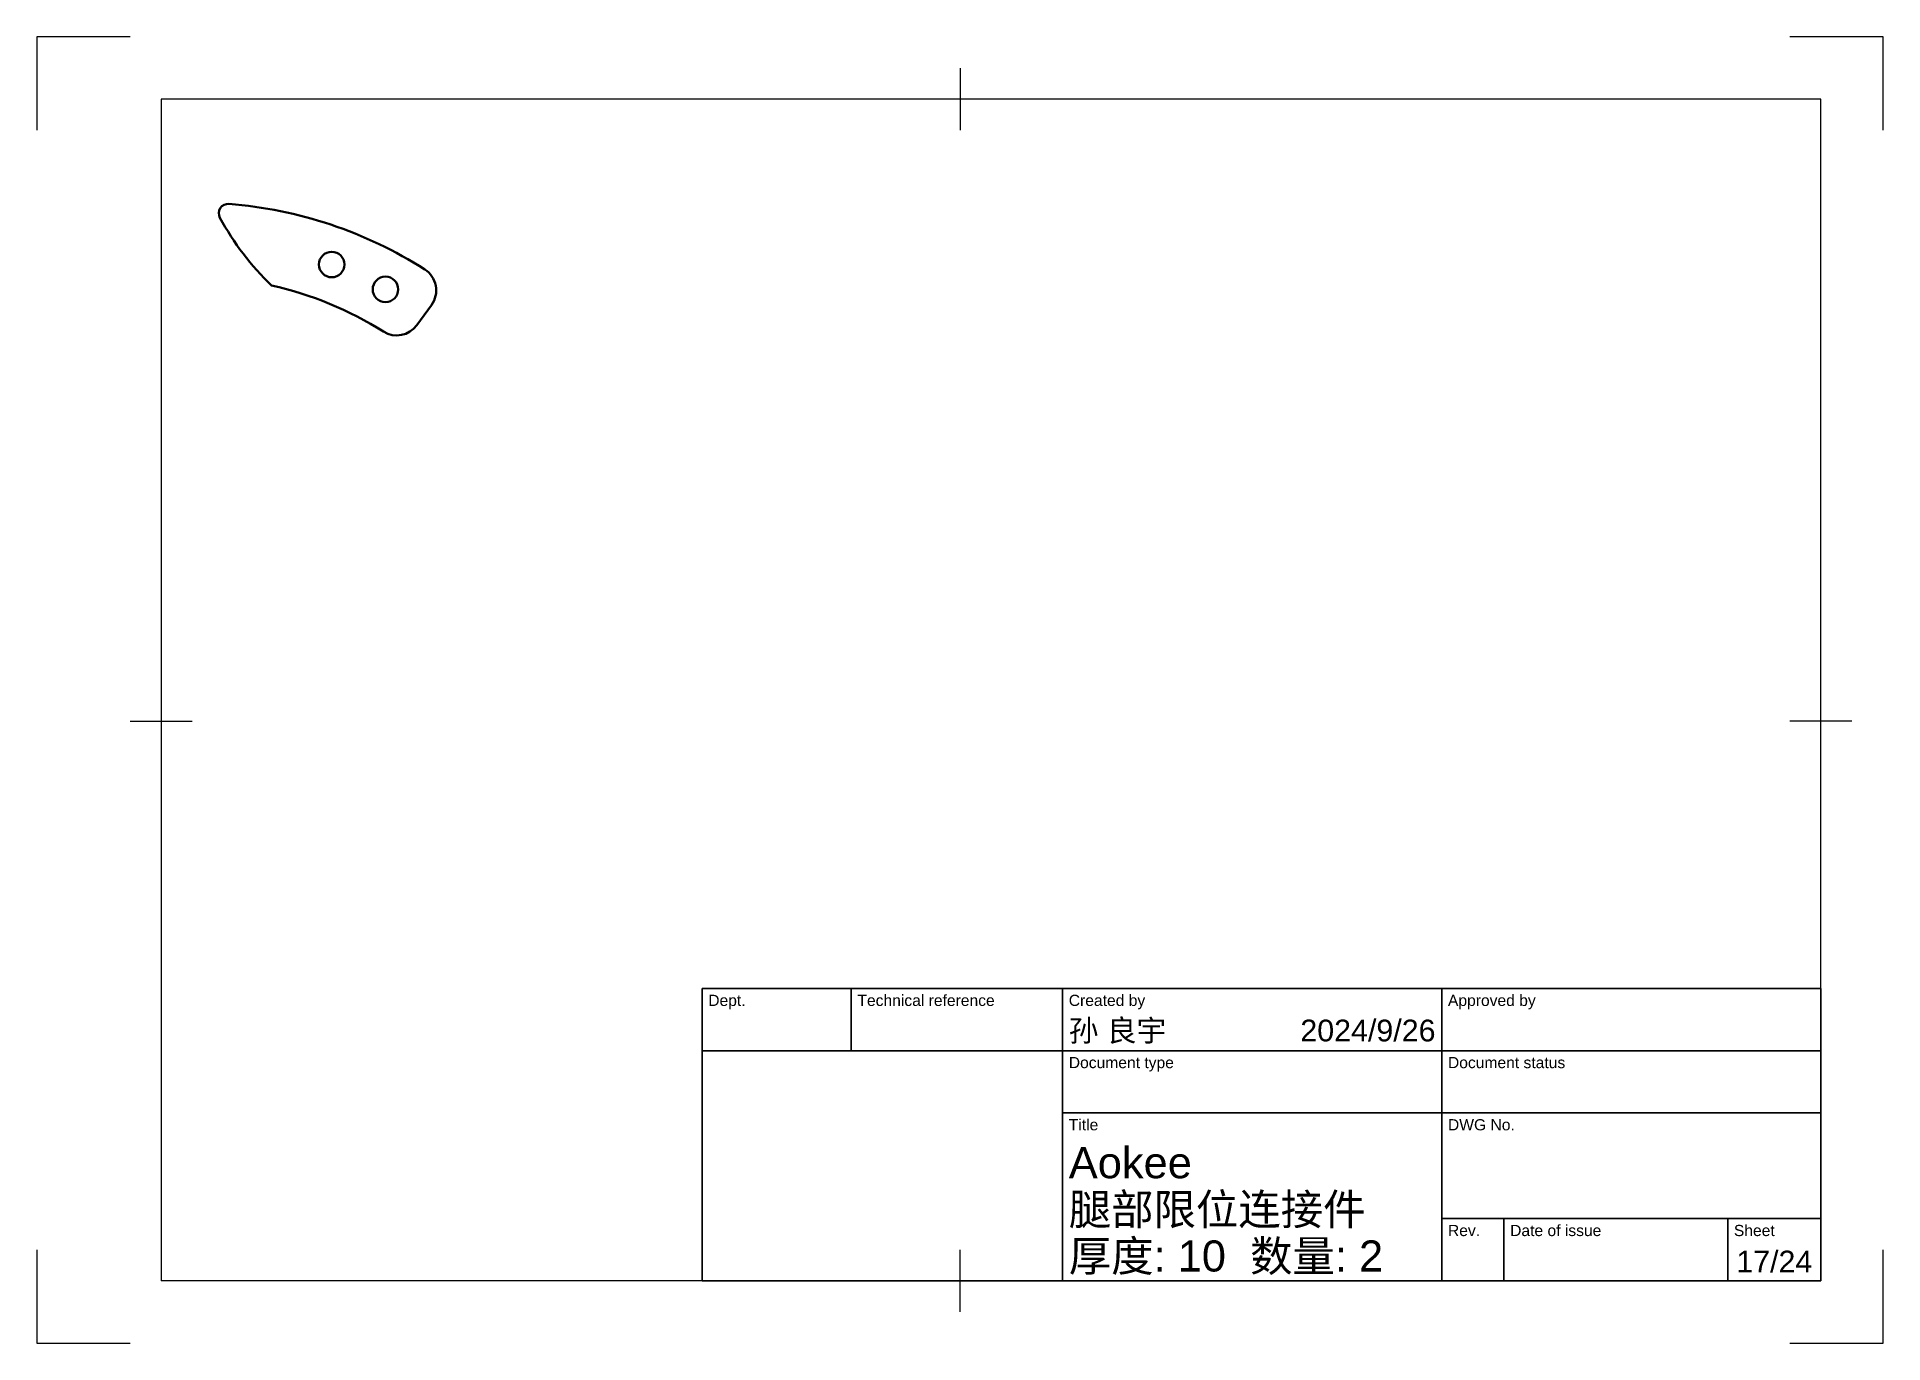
# Model space of a CAD drawing. Header units: millimetres. Extents: x 0 to 297, y 0 to 210.
import ezdxf
from ezdxf.enums import TextEntityAlignment as Align

# ---------------------------------------------------------------- set-up
doc = ezdxf.new("R2010")
doc.units = ezdxf.units.MM
doc.header["$LTSCALE"] = 0.75
for name, color, linetype, lineweight in [('BORDER', 7, 'Continuous', 25), ('TITLEBLOCK', 7, 'Continuous', 35), ('Visible', 7, 'Continuous', 50)]:
    doc.layers.add(name, color=color, linetype=linetype, lineweight=lineweight)
doc.styles.add('FusionTitle', font='arial.ttf')

# ---------------------------------------------------------------- blocks, each defined once
blk = doc.blocks.new('ISO_TITLEBLOCK')
at = {"layer": 'TITLEBLOCK'}
for p, q in [((0, 47), (-180, 47)), ((-180, 47), (-180, 0)), ((-156, 37), (-156, 47)), ((-122, 0), (-122, 47)), ((-61, 0), (-61, 47)), ((0, 0), (0, 47)), ((-180, 37), (0, 37)), ((-122, 27), (0, 27)), ((-61, 10), (0, 10)), ((-51, 0), (-51, 10)), ((-15, 0), (-15, 10)), ((-180, 0), (0, 0))]:
    blk.add_line(p, q, dxfattribs=at)
at = {"layer": 'TITLEBLOCK', "style": 'FusionTitle'}
for s, p in [('Dept.', (-179, 46)), ('Technical reference', (-155, 46)), ('Created by', (-121, 46)), ('Approved by', (-60, 46)), ('Document type', (-121, 36)), ('Document status', (-60, 36)), ('Title', (-121, 26)), ('DWG No.', (-60, 26)), ('Rev.', (-60, 9)), ('Date of issue', (-50, 9)), ('Sheet', (-14, 9))]:
    blk.add_text(s, height=1.8, dxfattribs=at).set_placement(p, align=Align.TOP_LEFT)
for tag, height, p in [('DEPT', 3.5, (-179, 42)), ('TECHNICAL_REFERENCE', 3.5, (-155, 42)), ('CREATED_BY', 3.5, (-121, 42)), ('APPROVED_BY', 3.5, (-60, 42)), ('DOCUMENT_TYPE', 3.5, (-121, 32)), ('DOCUMENT_STATUS', 3.5, (-60, 32)), ('TITLE_1', 5, (-121, 21.5)), ('TITLE_2', 5, (-121, 14)), ('TITLE_3', 5, (-121, 6.5)), ('DATE_OF_ISSUE', 3.5, (-50, 5))]:
    blk.add_attdef(tag, text='', height=height, dxfattribs=at).set_placement(p, align=Align.TOP_LEFT)
for tag, p in [('CREATED_DATE', (-62, 42)), ('APPROVED_DATE', (-0.99, 42))]:
    blk.add_attdef(tag, text='', height=3.5, dxfattribs=at).set_placement(p, align=Align.TOP_RIGHT)
for tag, height, p in [('DRAWING_NUMBER', 5, (-30.5, 19.75)), ('REV', 3.5, (-56, 4.85)), ('SHEET', 3.5, (-7.5, 4.85))]:
    blk.add_attdef(tag, text='', height=height, dxfattribs=at).set_placement(p, align=Align.TOP_CENTER)
blk = doc.blocks.new('ISO_A4(L)_SHEET')
at = {"layer": 'BORDER'}
for p, q in [((148.5, 205), (148.5, 195)), ((287, 200), (20, 200)), ((20, 200), (20, 10)), ((287, 10), (287, 200)), ((15, 100), (25, 100)), ((292, 100), (282, 100)), ((148.5, 5), (148.5, 15)), ((287, 10), (20, 10))]:
    blk.add_line(p, q, dxfattribs=at)
at = {"layer": 'Defpoints'}
for p, q in [((0, 210), (0, 195)), ((15, 210), (0, 210)), ((297, 210), (282, 210)), ((297, 195), (297, 210)), ((0, 15), (0, 0)), ((297, 0), (297, 15)), ((0, 0), (15, 0)), ((282, 0), (297, 0))]:
    blk.add_line(p, q, dxfattribs=at)

msp = doc.modelspace()

# ---------------------------------------------------------------- linework, layer by layer
at = {"layer": 'Visible', "extrusion": (0, 1, 0)}
msp.add_line((61.110513, 163.652781), (63.469919, 166.892787), dxfattribs=at)
at = {"layer": 'Visible', "extrusion": (-2e-16, 0, -1)}
for centre in [(-47.42717, 173.408124), (-56.06901, 169.408677)]:
    msp.add_circle(centre, 2.05, dxfattribs=at)
for centre, radius, start, end in [((-30.760997, 181.651847), 1.5, 331.449838, 94.440196), ((-60.236418, 169.247456), 4, 122.506989, 216.062497), ((-25.573958, 114.852935), 56.500179, 102.4577, 122.271592), ((-57.877012, 166.00745), 4, 216.062497, 302.271592)]:
    msp.add_arc(centre, radius, start, end, dxfattribs=at)
at = {"layer": 'Visible'}
for centre, radius, start, end in [((25.573958, 114.852935), 68.5, 57.493011, 85.559804), ((68.971355, 202.441714), 45, 208.550162, 226.089105)]:
    msp.add_arc(centre, radius, start, end, dxfattribs=at)

# ---------------------------------------------------------------- block references
at = {"layer": 'BORDER'}
msp.add_blockref('ISO_A4(L)_SHEET', (0, 0), dxfattribs=at)
at = {"layer": 'TITLEBLOCK'}
msp.add_blockref('ISO_TITLEBLOCK', (287, 10), dxfattribs=at).add_auto_attribs({'TITLE_3': '厚度: 10  数量: 2', 'CREATED_DATE': '2024/9/26', 'SHEET': '17/24', 'TITLE_2': '腿部限位连接件 ', 'TITLE_1': 'Aokee', 'CREATED_BY': '孙 良宇'})

doc.saveas('drawing.dxf')
